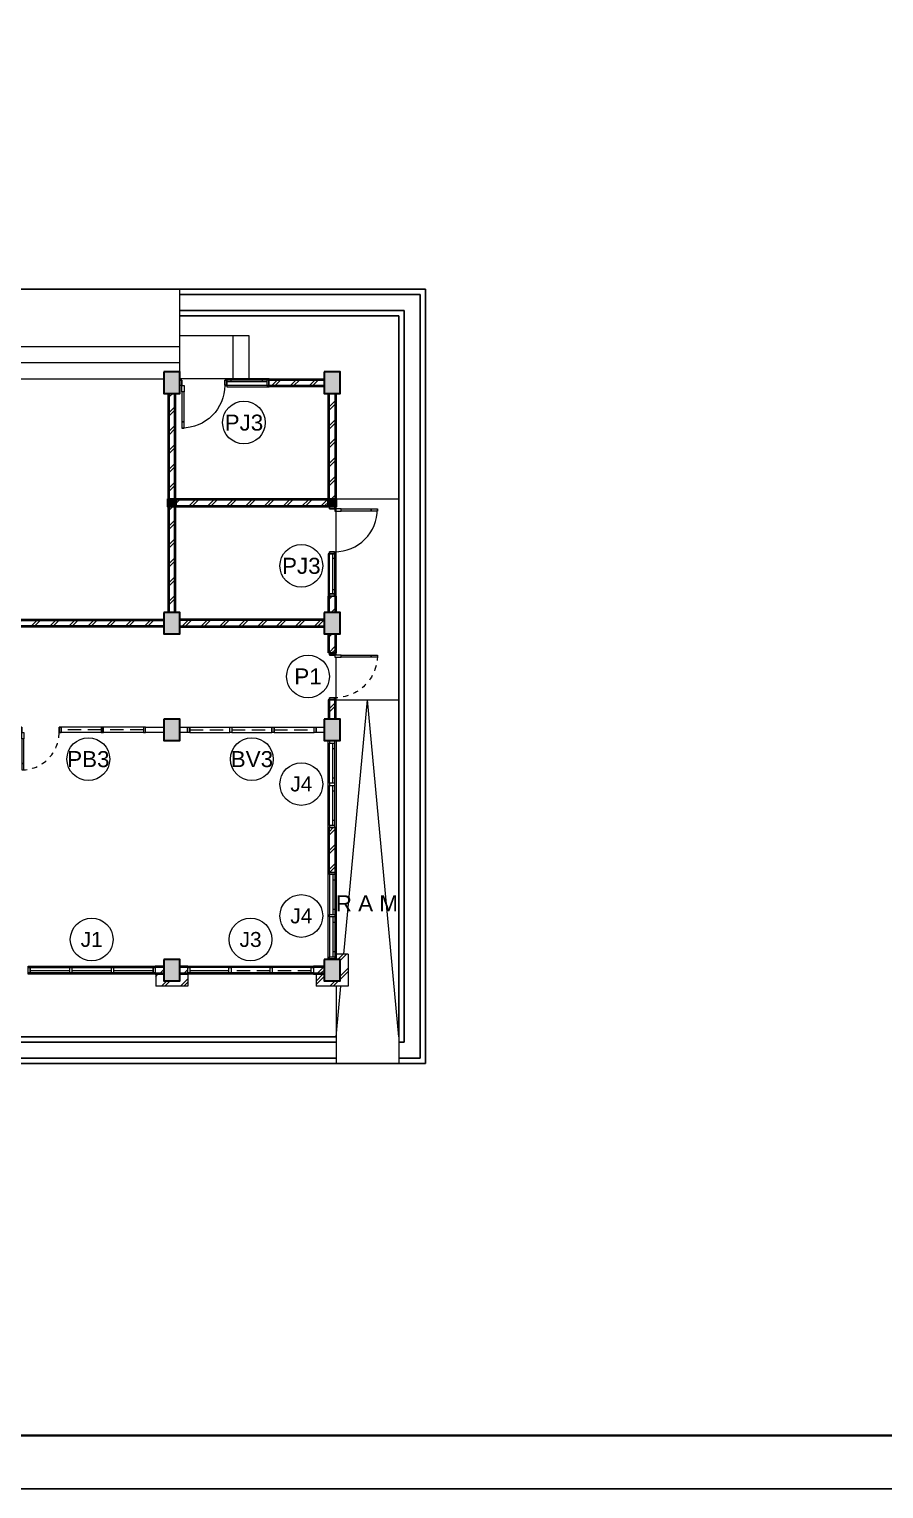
# Model space of a CAD drawing. Header units: millimetres. Extents: x -11 to 1625, y -267 to 180.
# Drawn here: x 1020.27 to 1036.27, y 8 to 35.33 of the extents above; entities that cross this region are included whole.
import ezdxf
from ezdxf.enums import TextEntityAlignment as Align

# ---------------------------------------------------------------- set-up
doc = ezdxf.new("R2010")
doc.units = ezdxf.units.MM
doc.linetypes.add('HIDDEN', pattern=[0.375, 0.25, -0.125])
for name, color, linetype, lineweight in [('ars', 11, 'Continuous', 5), ('dinding', 5, 'Continuous', 15), ('GRS KOP', 1, 'Continuous', 35), ('KOLOM', 1, 'Continuous', 30), ('kop', 7, 'Continuous', 20), ('kus', 63, 'Continuous', 15), ('lan', 7, 'Continuous', 15), ('not', 7, 'Continuous', 20), ('PARTISI', 190, 'Continuous', 9), ('sol kol', 8, 'Continuous', 0)]:
    doc.layers.add(name, color=color, linetype=linetype, lineweight=lineweight)
doc.styles.add('BARU', font='complex.shx')
doc.styles.add('S', font='SIMPLEX', dxfattribs={"width": 1.1})
doc.styles.get("Standard").update_dxf_attribs({"font": 'ARIALUNI.TTF'})
pattern_1 = [(45, (1013.4393, 14.46013), (-0.1767767, 0.1767767), []), (45, (1013.5018, 14.46013), (-0.1767767, 0.1767767), [])]
pattern_2 = [(45, (1012.4393, 14.46013), (-0.1767767, 0.1767767), []), (45, (1012.5018, 14.46013), (-0.1767767, 0.1767767), [])]

# ---------------------------------------------------------------- blocks, each defined once
blk = doc.blocks.new('kop')
at = {"layer": 'GRS KOP'}
blk.add_lwpolyline([(1, 54), (83, 54), (83, 1), (1, 1)], close=True, dxfattribs=at)
at = {"layer": 'kop', "color": 7}
for p, q in [((84, 55), (0, 55)), ((0, 0), (84, 0))]:
    blk.add_line(p, q, dxfattribs=at)
at = {"layer": 'kop', "style": 'BARU', "flags": 4}
for p, height in [((73.8, 5.4), 0.35), ((80.303, 5.382), 0.25), ((73.8, 4.9), 0.35), ((80.303, 4.882), 0.25), ((73.8, 4.4), 0.35), ((80.303, 4.382), 0.25)]:
    blk.add_attdef('-', p, '', height=height, dxfattribs=at)
at = {"layer": 'kop', "flags": 4}
for tag, p in [('AR-00', (78.057, 2.648)), ('00', (81.238, 2.647))]:
    blk.add_attdef(tag, text='', height=0.35, dxfattribs=at).set_placement(p, align=Align.MIDDLE)
blk = doc.blocks.new('KP')
at = {"layer": 'KOLOM'}
blk.add_lwpolyline([(0.075, -0.075), (-0.075, -0.075), (-0.075, 0.075), (0.075, 0.075), (0.075, -0.075)], dxfattribs=at)
blk = doc.blocks.new('K1')
at = {"layer": 'KOLOM'}
blk.add_lwpolyline([(0.2, 0.15), (-0.2, 0.15), (-0.2, -0.15), (0.2, -0.15), (0.2, 0.15)], dxfattribs=at)
blk = doc.blocks.new('P 80')
at = {"linetype": 'HIDDEN', "ltscale": 0.3}
blk.add_lwpolyline([(-0.84, 0.1, -0.414214), (-0.04, 0.9, -1.303225)], format="xyb", dxfattribs=at)
for points in [[(-0.04, 0.9), (-0.08, 0.9), (-0.08, 0.78), (-0.04, 0.78)], [(-0.04, 0.78), (-0.08, 0.78), (-0.08, 0.22), (-0.04, 0.22)], [(-0.835, 0.06), (-0.84, 0.06), (-0.84, 0.061), (-0.84, 0.1), (-0.88, 0.1), (-0.88, 0), (-0.84, 0), (-0.84, 0.056), (-0.835, 0.058)], [(-0.842, 0.002), (-0.878, 0.002), (-0.878, 0.098), (-0.842, 0.098)], [(-0.04, 0.1), (-0.08, 0.1), (-0.08, 0.22), (-0.04, 0.22)], [(-0.045, 0.06), (-0.04, 0.06), (-0.04, 0.061), (-0.04, 0.1), (0, 0.1), (0, 0), (-0.04, 0), (-0.04, 0.056), (-0.045, 0.058)], [(-0.038, 0.002), (-0.002, 0.002), (-0.002, 0.098), (-0.038, 0.098)]]:
    blk.add_lwpolyline(points, close=True)
blk = doc.blocks.new('P 70')
at = {"linetype": 'HIDDEN', "ltscale": 0.3}
blk.add_lwpolyline([(-0.74, 0.1, -0.414214), (-0.04, 0.8, -1.303225)], format="xyb", dxfattribs=at)
for points in [[(-0.04, 0.8), (-0.08, 0.8), (-0.08, 0.68), (-0.04, 0.68)], [(-0.04, 0.68), (-0.08, 0.68), (-0.08, 0.22), (-0.04, 0.22)], [(-0.735, 0.06), (-0.74, 0.06), (-0.74, 0.061), (-0.74, 0.1), (-0.78, 0.1), (-0.78, 0), (-0.74, 0), (-0.74, 0.056), (-0.735, 0.058)], [(-0.742, 0.002), (-0.778, 0.002), (-0.778, 0.098), (-0.742, 0.098)], [(-0.04, 0.1), (-0.08, 0.1), (-0.08, 0.22), (-0.04, 0.22)], [(-0.045, 0.06), (-0.04, 0.06), (-0.04, 0.061), (-0.04, 0.1), (0, 0.1), (0, 0), (-0.04, 0), (-0.04, 0.056), (-0.045, 0.058)], [(-0.038, 0.002), (-0.002, 0.002), (-0.002, 0.098), (-0.038, 0.098)]]:
    blk.add_lwpolyline(points, close=True)
blk = doc.blocks.new('NOTASI RUANG')
at = {"layer": 'not'}
for height, p in [(0.26, (-0.011, 0.3)), (0.175, (-0.009, -0.017))]:
    blk.add_attdef('RUANG', text='', height=height, dxfattribs=at).set_placement(p, align=Align.MIDDLE_CENTER)
blk = doc.blocks.new('NAV')
blk.add_circle((0, -0.4), 0.4)
at = {"style": 'S', "width": 0.75, "flags": 4}
blk.add_attdef('AV', text='', height=0.3, dxfattribs=at).set_placement((0, -0.4), align=Align.MIDDLE)

msp = doc.modelspace()

# ---------------------------------------------------------------- hatches: boundary and pattern name
at = {"layer": 'ars'}
h = msp.add_hatch(dxfattribs=at)
h.set_pattern_fill('TEMBOK', color=256, scale=0.25)
h.set_pattern_definition(pattern_1)
h.paths.add_polyline_path([(1025.7893097, 28.6601267), (1024.7593097, 28.6601267), (1024.7593097, 28.7601267), (1025.7893097, 28.7601267)])
h = msp.add_hatch(dxfattribs=at)
h.set_pattern_fill('TEMBOK', color=256, scale=0.25)
h.set_pattern_definition(pattern_1)
h.paths.add_polyline_path([(1022.9893097, 24.4101267), (1022.9893097, 28.5101267), (1022.8893097, 28.5101267), (1022.8893097, 24.4101267)])
h = msp.add_hatch(dxfattribs=at)
h.set_pattern_fill('TEMBOK', color=256, scale=0.25)
h.set_pattern_definition(pattern_2)
h.paths.add_polyline_path([(1025.9893097, 28.5101267), (1025.9893097, 26.5351267), (1025.8893097, 26.5351267), (1025.8893097, 28.5101267)])
h = msp.add_hatch(dxfattribs=at)
h.set_pattern_fill('TEMBOK', color=256, scale=0.25)
h.set_pattern_definition(pattern_1)
h.paths.add_polyline_path([(1025.8643097, 26.5101267), (1023.0143097, 26.5101267), (1023.0143097, 26.4101267), (1025.8643097, 26.4101267)])
h = msp.add_hatch(dxfattribs=at)
h.set_pattern_fill('TEMBOK', color=256, scale=0.25)
h.set_pattern_definition(pattern_2)
h.paths.add_polyline_path([(1025.9893097, 24.7151267), (1025.9893097, 24.4101267), (1025.8893097, 24.4101267), (1025.8893097, 24.7151267)])
h = msp.add_hatch(dxfattribs=at)
h.set_pattern_fill('TEMBOK', color=256, scale=0.25)
h.set_pattern_definition(pattern_1)
h.paths.add_polyline_path([(1022.7893097, 24.1601267), (1020.0893097, 24.1601267), (1020.0893097, 24.2601267), (1022.7893097, 24.2601267)])
h = msp.add_hatch(dxfattribs=at)
h.set_pattern_fill('TEMBOK', color=256, scale=0.25)
h.set_pattern_definition(pattern_1)
h.paths.add_polyline_path([(1025.7893097, 24.2601267), (1023.0893097, 24.2601267), (1023.0893097, 24.1601267), (1025.7893097, 24.1601267)])
h = msp.add_hatch(dxfattribs=at)
h.set_pattern_fill('TEMBOK', color=256, scale=0.25)
h.set_pattern_definition(pattern_2)
h.paths.add_polyline_path([(1025.8893097, 23.6501267), (1025.8893097, 24.0101267), (1025.9893097, 24.0101267), (1025.9893097, 23.6501267)])
h = msp.add_hatch(dxfattribs=at)
h.set_pattern_fill('TEMBOK', color=256, scale=0.25)
h.set_pattern_definition(pattern_2)
h.paths.add_polyline_path([(1025.8893097, 22.7701267), (1025.8893097, 22.4101267), (1025.9893097, 22.4101267), (1025.9893097, 22.7701267)])
h = msp.add_hatch(dxfattribs=at)
h.set_pattern_fill('TEMBOK', color=256, scale=0.25)
h.set_pattern_definition([(45, (1023.4393, 16.09013), (-0.176777, 0.176777), []), (45, (1023.5018, 16.09013), (-0.176777, 0.176777), [])])
h.paths.add_polyline_path([(1025.9893097, 20.3801267), (1025.9893097, 19.5401267), (1025.8893097, 19.5401267), (1025.8893097, 20.3801267)])
h = msp.add_hatch(dxfattribs=at)
h.set_pattern_fill('TEMBOK', color=256, scale=0.25)
h.set_pattern_definition([(45, (731.21416, -51), (-0.1767767, 0.1767767), []), (45, (731.27666, -51), (-0.1767767, 0.1767767), [])])
h.paths.add_polyline_path([(1026.0893097, 17.5101267), (1025.7893097, 17.5101267), (1025.7893097, 17.6351267), (1025.6393097, 17.6351267), (1025.6393097, 17.4101267), (1026.2393097, 17.4101267), (1026.2393097, 18.0101267), (1026.0143097, 18.0101267), (1026.0143097, 17.9101267), (1026.0893097, 17.9101267)])
h = msp.add_hatch(dxfattribs=at)
h.set_pattern_fill('TEMBOK', color=256, scale=0.25)
h.set_pattern_definition([(45, (1018.37137, 16.13513), (-0.176777, 0.176777), []), (45, (1018.43387, 16.13513), (-0.176777, 0.176777), [])])
h.paths.add_polyline_path([(1022.7893097, 17.7601267), (1022.6393097, 17.7601267), (1022.6393097, 17.6601267), (1022.7893097, 17.6601267)])
h = msp.add_hatch(dxfattribs=at)
h.set_pattern_fill('TEMBOK', color=256, scale=0.25)
h.set_pattern_definition([(45, (748.21416, -51), (-0.1767767, 0.1767767), []), (45, (748.27666, -51), (-0.1767767, 0.1767767), [])])
h.paths.add_polyline_path([(1022.7893097, 17.5101267), (1022.7893097, 17.6351267), (1022.6393097, 17.6351267), (1022.6393097, 17.4101267), (1023.2393097, 17.4101267), (1023.2393097, 17.6351267), (1023.0893097, 17.6351267), (1023.0893097, 17.5101267)])
h = msp.add_hatch(dxfattribs=at)
h.set_pattern_fill('TEMBOK', color=256, scale=0.25)
h.set_pattern_definition([(45, (1018.82137, 16.13513), (-0.176777, 0.176777), []), (45, (1018.88387, 16.13513), (-0.176777, 0.176777), [])])
h.paths.add_polyline_path([(1023.2393097, 17.7601267), (1023.0893097, 17.7601267), (1023.0893097, 17.6601267), (1023.2393097, 17.6601267)])
h = msp.add_hatch(dxfattribs=at)
h.set_pattern_fill('TEMBOK', color=256, scale=0.25)
h.set_pattern_definition([(45, (1021.32137, 16.13513), (-0.176777, 0.176777), []), (45, (1021.38387, 16.13513), (-0.176777, 0.176777), [])])
h.paths.add_polyline_path([(1025.7893097, 17.7601267), (1025.5893097, 17.7601267), (1025.5893097, 17.6601267), (1025.7893097, 17.6601267)])
at = {"layer": 'sol kol'}
for points in [[(1022.7893097, 28.9101267), (1022.7893097, 28.5101267), (1023.0893097, 28.5101267), (1023.0893097, 28.9101267)], [(1025.7893097, 28.9101267), (1025.7893097, 28.5101267), (1026.0893097, 28.5101267), (1026.0893097, 28.9101267)], [(1022.8643097, 26.5351267), (1023.0143097, 26.5351267), (1023.0143097, 26.3851267), (1022.8643097, 26.3851267)], [(1025.8643097, 26.5351267), (1026.0143097, 26.5351267), (1026.0143097, 26.3851267), (1025.8643097, 26.3851267)], [(1022.7893097, 24.4101267), (1022.7893097, 24.0101267), (1023.0893097, 24.0101267), (1023.0893097, 24.4101267)], [(1025.7893097, 24.4101267), (1025.7893097, 24.0101267), (1026.0893097, 24.0101267), (1026.0893097, 24.4101267)], [(1022.7893097, 22.4101267), (1022.7893097, 22.0101267), (1023.0893097, 22.0101267), (1023.0893097, 22.4101267)], [(1025.7893097, 22.4101267), (1025.7893097, 22.0101267), (1026.0893097, 22.0101267), (1026.0893097, 22.4101267)], [(1022.7893097, 17.9101267), (1022.7893097, 17.5101267), (1023.0893097, 17.5101267), (1023.0893097, 17.9101267)], [(1025.7893097, 17.9101267), (1025.7893097, 17.5101267), (1026.0893097, 17.5101267), (1026.0893097, 17.9101267)]]:
    msp.add_hatch(color=256, dxfattribs=at).paths.add_polyline_path(points)

# ---------------------------------------------------------------- linework, layer by layer
for p, q in [((1001.1893097, 30.4601267), (1027.6893097, 30.4601267)), ((1023.0893097, 30.3601267), (1027.5893097, 30.3601267)), ((1027.5893097, 30.3601267), (1027.5893097, 16.0601267)), ((1027.6893097, 30.4601267), (1027.6893097, 15.9601267)), ((1023.0893097, 30.0601267), (1027.2893097, 30.0601267)), ((1023.0893097, 29.9601267), (1027.1893097, 29.9601267)), ((1027.1893097, 29.9601267), (1027.1893097, 16.4601267)), ((1027.2893097, 30.0601267), (1027.2893097, 16.3601267)), ((1026.0143097, 16.4601267), (1017.1893097, 16.4601267)), ((1026.0143097, 16.3601267), (1017.2893097, 16.3601267)), ((1027.2893097, 16.3601267), (1027.1893097, 16.3601267)), ((1026.0143097, 16.0601267), (1017.5893097, 16.0601267)), ((1027.6893097, 15.9601267), (1017.6893097, 15.9601267)), ((1027.5893097, 16.0601267), (1027.1893097, 16.0601267))]:
    msp.add_line(p, q)
at = {"layer": 'ars'}
for points in [[(1025.7893097, 28.6601267), (1024.7593097, 28.6601267), (1024.7593097, 28.7601267), (1025.7893097, 28.7601267)], [(1022.9893097, 24.4101267), (1022.9893097, 28.5101267), (1022.8893097, 28.5101267), (1022.8893097, 24.4101267)], [(1025.9893097, 28.5101267), (1025.9893097, 26.5351267), (1025.8893097, 26.5351267), (1025.8893097, 28.5101267)], [(1025.8643097, 26.5101267), (1023.0143097, 26.5101267), (1023.0143097, 26.4101267), (1025.8643097, 26.4101267)], [(1025.9893097, 24.7151267), (1025.9893097, 24.4101267), (1025.8893097, 24.4101267), (1025.8893097, 24.7151267)], [(1022.7893097, 24.1601267), (1020.0893097, 24.1601267), (1020.0893097, 24.2601267), (1022.7893097, 24.2601267)], [(1025.7893097, 24.2601267), (1023.0893097, 24.2601267), (1023.0893097, 24.1601267), (1025.7893097, 24.1601267)], [(1025.8893097, 23.6501267), (1025.8893097, 24.0101267), (1025.9893097, 24.0101267), (1025.9893097, 23.6501267)], [(1025.8893097, 22.7701267), (1025.8893097, 22.4101267), (1025.9893097, 22.4101267), (1025.9893097, 22.7701267)], [(1025.9893097, 20.3801267), (1025.9893097, 19.5401267), (1025.8893097, 19.5401267), (1025.8893097, 20.3801267)], [(1022.7893097, 17.7601267), (1022.6293097, 17.7601267), (1022.6293097, 17.6601267), (1022.7893097, 17.6601267)], [(1023.2393097, 17.7601267), (1023.0893097, 17.7601267), (1023.0893097, 17.6601267), (1023.2393097, 17.6601267)], [(1025.7893097, 17.7601267), (1025.5893097, 17.7601267), (1025.5893097, 17.6601267), (1025.7893097, 17.6601267)]]:
    msp.add_lwpolyline(points, close=True, dxfattribs=at)
at = {"layer": 'dinding'}
for points in [[(1025.7893097, 28.6351267), (1024.7593097, 28.6351267), (1024.7593097, 28.7851267), (1025.7893097, 28.7851267)], [(1023.0143097, 24.4101267), (1023.0143097, 28.5101267), (1022.8643097, 28.5101267), (1022.8643097, 24.4101267)], [(1026.0143097, 28.5101267), (1026.0143097, 26.5351267), (1025.8643097, 26.5351267), (1025.8643097, 28.5101267)], [(1025.8643097, 26.5351267), (1023.0143097, 26.5351267), (1023.0143097, 26.3851267), (1025.8643097, 26.3851267)], [(1026.0143097, 24.7151267), (1026.0143097, 24.4101267), (1025.8643097, 24.4101267), (1025.8643097, 24.7151267)], [(1022.7893097, 24.1351267), (1020.0893097, 24.1351267), (1020.0893097, 24.2851267), (1022.7893097, 24.2851267)], [(1025.7893097, 24.2851267), (1023.0893097, 24.2851267), (1023.0893097, 24.1351267), (1025.7893097, 24.1351267)], [(1025.8643097, 23.6501267), (1025.8643097, 24.0101267), (1026.0143097, 24.0101267), (1026.0143097, 23.6501267)], [(1025.8643097, 22.7701267), (1025.8643097, 22.4101267), (1026.0143097, 22.4101267), (1026.0143097, 22.7701267)], [(1026.0143097, 20.3801267), (1026.0143097, 19.5401267), (1025.8643097, 19.5401267), (1025.8643097, 20.3801267)], [(1022.7893097, 17.7851267), (1022.6293097, 17.7851267), (1022.6293097, 17.6351267), (1022.7893097, 17.6351267)], [(1023.2393097, 17.7851267), (1023.0893097, 17.7851267), (1023.0893097, 17.6351267), (1023.2393097, 17.6351267)], [(1025.7893097, 17.7851267), (1025.5893097, 17.7851267), (1025.5893097, 17.6351267), (1025.7893097, 17.6351267)]]:
    msp.add_lwpolyline(points, close=True, dxfattribs=at)
at = {"layer": 'kus'}
for p, q in [((1024.7193097, 28.7601267), (1023.9693097, 28.7601267)), ((1024.7193097, 28.7251267), (1023.9693097, 28.7251267)), ((1024.0493097, 28.7251267), (1024.0493097, 28.7601267)), ((1024.6393097, 28.7251267), (1024.6393097, 28.7601267)), ((1024.7193097, 28.6601267), (1023.9693097, 28.6601267)), ((1025.8893097, 24.7551267), (1025.8893097, 25.5051267)), ((1025.9543097, 24.7551267), (1025.9543097, 25.5051267)), ((1025.9543097, 25.4251267), (1025.9893097, 25.4251267)), ((1025.9893097, 24.7551267), (1025.9893097, 25.5051267)), ((1025.9543097, 24.8351267), (1025.9893097, 24.8351267)), ((1021.6193097, 22.2601267), (1020.8693097, 22.2601267)), ((1021.6193097, 22.1601267), (1020.8693097, 22.1601267)), ((1022.4093097, 22.2601267), (1021.6593097, 22.2601267)), ((1022.4093097, 22.1601267), (1021.6593097, 22.1601267)), ((1023.2743097, 22.2601267), (1024.0243097, 22.2601267)), ((1023.2743097, 22.1601267), (1024.0243097, 22.1601267)), ((1024.0643097, 22.2601267), (1024.8143097, 22.2601267)), ((1024.0643097, 22.1601267), (1024.8143097, 22.1601267)), ((1024.8543097, 22.2601267), (1025.6043097, 22.2601267)), ((1024.8543097, 22.1601267), (1025.6043097, 22.1601267)), ((1025.8893097, 21.2101267), (1025.8893097, 21.9601267)), ((1025.9543097, 21.2101267), (1025.9543097, 21.9601267)), ((1025.9893097, 21.2101267), (1025.9893097, 21.9601267)), ((1025.9543097, 21.8601267), (1025.9893097, 21.8601267)), ((1025.8893097, 20.4201267), (1025.8893097, 21.1701267)), ((1025.9543097, 21.3101267), (1025.9893097, 21.3101267)), ((1025.9543097, 20.4201267), (1025.9543097, 21.1701267)), ((1025.9543097, 21.0701267), (1025.9893097, 21.0701267)), ((1025.9893097, 20.4201267), (1025.9893097, 21.1701267)), ((1025.9543097, 20.5201267), (1025.9893097, 20.5201267)), ((1025.8893097, 19.5001267), (1025.8893097, 18.7501267)), ((1025.9543097, 19.5001267), (1025.9543097, 18.7501267)), ((1025.9893097, 19.5001267), (1025.9893097, 18.7501267)), ((1025.9543097, 19.4001267), (1025.9893097, 19.4001267)), ((1025.8893097, 18.7101267), (1025.8893097, 17.9601267)), ((1025.9543097, 18.8501267), (1025.9893097, 18.8501267)), ((1025.9543097, 18.7101267), (1025.9543097, 17.9601267)), ((1025.9543097, 18.6101267), (1025.9893097, 18.6101267)), ((1025.9893097, 18.7101267), (1025.9893097, 17.9601267)), ((1025.9543097, 18.0601267), (1025.9893097, 18.0601267)), ((1021.0293097, 17.6951267), (1020.2893097, 17.6951267)), ((1021.8093097, 17.6951267), (1021.0693097, 17.6951267)), ((1022.5893097, 17.6951267), (1021.8493097, 17.6951267)), ((1024.0093097, 17.7601267), (1023.2793097, 17.7601267)), ((1024.0093097, 17.6951267), (1023.2793097, 17.6951267)), ((1024.0093097, 17.6601267), (1023.2793097, 17.6601267)), ((1024.7793097, 17.7601267), (1024.0493097, 17.7601267)), ((1024.7793097, 17.6601267), (1024.0493097, 17.6601267)), ((1025.5493097, 17.7601267), (1024.8193097, 17.7601267)), ((1025.5493097, 17.6601267), (1024.8193097, 17.6601267))]:
    msp.add_line(p, q, dxfattribs=at)
at = {"layer": 'kus', "linetype": 'HIDDEN'}
for p, q in [((1021.6193097, 22.2101267), (1020.8693097, 22.2101267)), ((1022.4093097, 22.2101267), (1021.6593097, 22.2101267)), ((1023.2743097, 22.2101267), (1024.0243097, 22.2101267)), ((1024.0643097, 22.2101267), (1024.8143097, 22.2101267)), ((1024.8543097, 22.2101267), (1025.6043097, 22.2101267)), ((1024.7793097, 17.6951267), (1024.0493097, 17.6951267)), ((1025.5493097, 17.6951267), (1024.8193097, 17.6951267))]:
    msp.add_line(p, q, dxfattribs=at)
at = {"layer": 'kus'}
for points in [[(1023.134198, 28.7001267), (1023.1293097, 28.7001267), (1023.1293097, 28.6986744), (1023.1293097, 28.6601267), (1023.0893097, 28.6601267), (1023.0893097, 28.7601267), (1023.1293097, 28.7601267), (1023.1293097, 28.7036327), (1023.134198, 28.7018739)], [(1023.1273097, 28.7581267), (1023.0913097, 28.7581267), (1023.0913097, 28.6621267), (1023.1273097, 28.6621267)], [(1023.9244214, 28.7001267), (1023.9293097, 28.7001267), (1023.9293097, 28.6986744), (1023.9293097, 28.6601267), (1023.9693097, 28.6601267), (1023.9693097, 28.7601267), (1023.9293097, 28.7601267), (1023.9293097, 28.7036327), (1023.9244214, 28.7018739)], [(1023.9313097, 28.7581267), (1023.9673097, 28.7581267), (1023.9673097, 28.6621267), (1023.9313097, 28.6621267)], [(1024.7593097, 28.6601267), (1024.7593097, 28.7601267), (1024.7193097, 28.7601267), (1024.7193097, 28.6601267)], [(1024.7573097, 28.6621267), (1024.7573097, 28.7581267), (1024.7213097, 28.7581267), (1024.7213097, 28.6621267)], [(1023.1293097, 28.6601267), (1023.1693097, 28.6601267), (1023.1693097, 28.5401267), (1023.1293097, 28.5401267)], [(1023.1293097, 27.9801267), (1023.1693097, 27.9801267), (1023.1693097, 28.5401267), (1023.1293097, 28.5401267)], [(1023.1293097, 27.8601267), (1023.1693097, 27.8601267), (1023.1693097, 27.9801267), (1023.1293097, 27.9801267)], [(1025.9493097, 26.3402384), (1025.9493097, 26.3451267), (1025.950762, 26.3451267), (1025.9893097, 26.3451267), (1025.9893097, 26.3851267), (1025.8893097, 26.3851267), (1025.8893097, 26.3451267), (1025.9458037, 26.3451267), (1025.9475625, 26.3402384)], [(1025.8913097, 26.3471267), (1025.8913097, 26.3831267), (1025.9873097, 26.3831267), (1025.9873097, 26.3471267)], [(1025.9893097, 26.3451267), (1025.9893097, 26.3051267), (1026.1093097, 26.3051267), (1026.1093097, 26.3451267)], [(1026.6693097, 26.3451267), (1026.6693097, 26.3051267), (1026.1093097, 26.3051267), (1026.1093097, 26.3451267)], [(1026.7893097, 26.3451267), (1026.7893097, 26.3051267), (1026.6693097, 26.3051267), (1026.6693097, 26.3451267)], [(1025.9493097, 25.550015), (1025.9493097, 25.5451267), (1025.950762, 25.5451267), (1025.9893097, 25.5451267), (1025.9893097, 25.5051267), (1025.8893097, 25.5051267), (1025.8893097, 25.5451267), (1025.9458037, 25.5451267), (1025.9475625, 25.550015)], [(1025.8913097, 25.5431267), (1025.8913097, 25.5071267), (1025.9873097, 25.5071267), (1025.9873097, 25.5431267)], [(1025.8893097, 24.7151267), (1025.9893097, 24.7151267), (1025.9893097, 24.7551267), (1025.8893097, 24.7551267)], [(1025.8913097, 24.7171267), (1025.9873097, 24.7171267), (1025.9873097, 24.7531267), (1025.8913097, 24.7531267)], [(1021.6193097, 22.1601267), (1021.6593097, 22.1601267), (1021.6593097, 22.2601267), (1021.6193097, 22.2601267)], [(1021.6213097, 22.1621267), (1021.6573097, 22.1621267), (1021.6573097, 22.2581267), (1021.6213097, 22.2581267)], [(1022.4093097, 22.1601267), (1022.4493097, 22.1601267), (1022.4493097, 22.2601267), (1022.4093097, 22.2601267)], [(1022.4113097, 22.1621267), (1022.4473097, 22.1621267), (1022.4473097, 22.2581267), (1022.4113097, 22.2581267)], [(1023.2743097, 22.1601267), (1023.2343097, 22.1601267), (1023.2343097, 22.2601267), (1023.2743097, 22.2601267)], [(1023.2723097, 22.1621267), (1023.2363097, 22.1621267), (1023.2363097, 22.2581267), (1023.2723097, 22.2581267)], [(1024.0643097, 22.1601267), (1024.0243097, 22.1601267), (1024.0243097, 22.2601267), (1024.0643097, 22.2601267)], [(1024.0623097, 22.1621267), (1024.0263097, 22.1621267), (1024.0263097, 22.2581267), (1024.0623097, 22.2581267)], [(1024.8543097, 22.1601267), (1024.8143097, 22.1601267), (1024.8143097, 22.2601267), (1024.8543097, 22.2601267)], [(1024.8523097, 22.1621267), (1024.8163097, 22.1621267), (1024.8163097, 22.2581267), (1024.8523097, 22.2581267)], [(1025.6443097, 22.1601267), (1025.6043097, 22.1601267), (1025.6043097, 22.2601267), (1025.6443097, 22.2601267)], [(1025.6423097, 22.1621267), (1025.6063097, 22.1621267), (1025.6063097, 22.2581267), (1025.6423097, 22.2581267)], [(1025.9893097, 21.9601267), (1025.9893097, 22.0001267), (1025.8893097, 22.0001267), (1025.8893097, 21.9601267)], [(1025.9893097, 21.1701267), (1025.9893097, 21.2101267), (1025.8893097, 21.2101267), (1025.8893097, 21.1701267)], [(1025.9893097, 20.3801267), (1025.9893097, 20.4201267), (1025.8893097, 20.4201267), (1025.8893097, 20.3801267)], [(1025.9893097, 19.5401267), (1025.9893097, 19.5001267), (1025.8893097, 19.5001267), (1025.8893097, 19.5401267)], [(1025.9893097, 18.7501267), (1025.9893097, 18.7101267), (1025.8893097, 18.7101267), (1025.8893097, 18.7501267)], [(1025.9893097, 17.9601267), (1025.9893097, 17.9201267), (1025.8893097, 17.9201267), (1025.8893097, 17.9601267)], [(1020.2893097, 17.6601267), (1020.2493097, 17.6601267), (1020.2493097, 17.7601267), (1020.2893097, 17.7601267)], [(1020.2893097, 17.7601267), (1022.5893097, 17.7601267), (1022.5893097, 17.6601267), (1020.2893097, 17.6601267)], [(1021.0693097, 17.6601267), (1021.0293097, 17.6601267), (1021.0293097, 17.7601267), (1021.0693097, 17.7601267)], [(1021.8493097, 17.6601267), (1021.8093097, 17.6601267), (1021.8093097, 17.7601267), (1021.8493097, 17.7601267)], [(1022.6293097, 17.6601267), (1022.5893097, 17.6601267), (1022.5893097, 17.7601267), (1022.6293097, 17.7601267)], [(1023.2793097, 17.6601267), (1023.2393097, 17.6601267), (1023.2393097, 17.7601267), (1023.2793097, 17.7601267)], [(1024.0493097, 17.6601267), (1024.0093097, 17.6601267), (1024.0093097, 17.7601267), (1024.0493097, 17.7601267)], [(1024.8193097, 17.6601267), (1024.7793097, 17.6601267), (1024.7793097, 17.7601267), (1024.8193097, 17.7601267)], [(1025.5893097, 17.6601267), (1025.5493097, 17.6601267), (1025.5493097, 17.7601267), (1025.5893097, 17.7601267)]]:
    msp.add_lwpolyline(points, close=True, dxfattribs=at)
for points in [[(1023.9293097, 28.6601267, -0.4142135624), (1023.1293097, 27.8601267, -1.3032253728)], [(1025.9893097, 25.5451267, 0.4142135624), (1026.7893097, 26.3451267, 1.3032253728)]]:
    msp.add_lwpolyline(points, format="xyb", dxfattribs=at)
at = {"layer": 'lan'}
for p, q in [((1023.0893097, 29.6851267), (1023.0893097, 30.4601267)), ((1023.0893097, 28.9101267), (1023.0893097, 29.6851267)), ((1024.3893097, 29.5851267), (1023.0893097, 29.5851267)), ((1024.0893097, 28.7851267), (1024.0893097, 29.5851267)), ((1024.3893097, 28.7851267), (1024.3893097, 29.5851267)), ((1020.0893097, 29.3851267), (1023.0893097, 29.3851267)), ((1020.0893097, 29.0851267), (1023.0893097, 29.0851267)), ((1020.0893097, 28.7851267), (1022.7893097, 28.7851267)), ((1023.9693097, 28.7851267), (1023.0893097, 28.7851267)), ((1026.0143097, 26.5351267), (1027.1893097, 26.5351267)), ((1026.0143097, 25.5051267), (1026.0143097, 26.3851267)), ((1026.0143097, 23.6101267), (1026.0143097, 23.6501267)), ((1026.0143097, 22.7701267), (1026.0143097, 23.5701267)), ((1026.0143097, 22.7701267), (1027.1893097, 22.7701267)), ((1026.1586243, 18.0101267), (1026.6018097, 22.7701267)), ((1027.1893097, 16.4601267), (1026.6018097, 22.7701267)), ((1026.2393097, 18.0101267), (1026.0143097, 18.0101267)), ((1026.2393097, 18.0101267), (1026.2393097, 17.4101267)), ((1022.6393097, 17.6351267), (1022.6393097, 17.4101267)), ((1023.2393097, 17.6351267), (1023.2393097, 17.4101267)), ((1025.6393097, 17.6351267), (1025.6393097, 17.4101267)), ((1023.2393097, 17.4101267), (1022.6393097, 17.4101267)), ((1026.2393097, 17.4101267), (1025.6393097, 17.4101267)), ((1026.0143097, 16.4601267), (1026.1027606, 17.4101267)), ((1026.0143097, 17.4101267), (1026.0143097, 15.9601267)), ((1027.1893097, 16.4601267), (1027.1893097, 15.9601267))]:
    msp.add_line(p, q, dxfattribs=at)
for points in [[(1024.7593097, 28.7851267), (1023.9693097, 28.7851267), (1023.9693097, 28.6351267), (1024.7593097, 28.6351267)], [(1026.0143097, 24.7151267), (1026.0143097, 25.5051267), (1025.8643097, 25.5051267), (1025.8643097, 24.7151267)], [(1026.0143097, 22.0101267), (1026.0143097, 20.3801267), (1025.8643097, 20.3801267), (1025.8643097, 22.0101267)], [(1026.0143097, 19.5401267), (1026.0143097, 17.9101267), (1025.8643097, 17.9101267), (1025.8643097, 19.5401267)], [(1020.2493097, 17.7851267), (1022.6293097, 17.7851267), (1022.6293097, 17.6351267), (1020.2493097, 17.6351267)], [(1023.2393097, 17.7851267), (1025.5893097, 17.7851267), (1025.5893097, 17.6351267), (1023.2393097, 17.6351267)]]:
    msp.add_lwpolyline(points, close=True, dxfattribs=at)
at = {"layer": 'PARTISI'}
for points in [[(1022.4493097, 22.2601267), (1022.7893097, 22.2601267), (1022.7893097, 22.1601267), (1022.4493097, 22.1601267)], [(1023.0893097, 22.2601267), (1023.2343097, 22.2601267), (1023.2343097, 22.1601267), (1023.0893097, 22.1601267)], [(1025.6443097, 22.2601267), (1025.7893097, 22.2601267), (1025.7893097, 22.1601267), (1025.6443097, 22.1601267)]]:
    msp.add_lwpolyline(points, close=True, dxfattribs=at)

# ---------------------------------------------------------------- block references
ref = msp.add_blockref('NOTASI RUANG', (1026.5980761, 18.7725442), dxfattribs=dict(xscale=0.6323962268195373, yscale=0.6323962268195373, zscale=0.6323962268195373))
ref.add_attrib('RUANG', 'R A M', dxfattribs={"layer": 'not', "height": 0.3}).set_placement((1026.5910103, 18.9621286), align=Align.MIDDLE_CENTER)
at = {"layer": 'KOLOM'}
for name, p, rotation in [('K1', (1022.9393097, 28.7101267), 90), ('K1', (1025.9393097, 28.7101267), 90), ('KP', (1022.9393097, 26.4601267), 180), ('KP', (1025.9393097, 26.4601267), 180), ('K1', (1022.9393097, 24.2101267), 90), ('K1', (1025.9393097, 24.2101267), 90), ('K1', (1022.9393097, 22.2101267), 90), ('K1', (1025.9393097, 22.2101267), 90), ('K1', (1022.9393097, 17.7101267), 90), ('K1', (1025.9393097, 17.7101267), 90)]:
    msp.add_blockref(name, p, dxfattribs=dict(at, rotation=rotation))
at = {"layer": 'kop'}
for p in [(995.2141622, 8.0000005), (995.2141622, -47)]:
    msp.add_blockref('kop', p, dxfattribs=at)
at = {"layer": 'kus', "xscale": -1, "rotation": 270.0000000130308}
msp.add_blockref('P 80', (1025.8893097, 23.6501267), dxfattribs=at)
at = {"layer": 'kus', "rotation": 180}
msp.add_blockref('P 70', (1020.0893097, 22.2601267), dxfattribs=at)
at = {"layer": 'not'}
ref = msp.add_blockref('NAV', (1024.2899906, 28.3628808), dxfattribs=at)
ref.add_attrib('AV', 'PJ3', dxfattribs={"layer": '0', "height": 0.3, "flags": 4}).set_placement((1024.2899906, 27.9628808), align=Align.MIDDLE)
ref = msp.add_blockref('NAV', (1025.3643097, 25.6811502), dxfattribs=at)
ref.add_attrib('AV', 'PJ3', dxfattribs={"layer": '0', "height": 0.3, "flags": 4}).set_placement((1025.3643097, 25.2811502), align=Align.MIDDLE)
ref = msp.add_blockref('NAV', (1025.4893097, 23.6101267), dxfattribs=at)
ref.add_attrib('AV', 'P1', dxfattribs={"layer": '0', "height": 0.3, "flags": 4}).set_placement((1025.4893097, 23.2101267), align=Align.MIDDLE)
ref = msp.add_blockref('NAV', (1021.3768656, 22.0625641), dxfattribs=at)
ref.add_attrib('AV', 'PB3', dxfattribs={"layer": '0', "height": 0.3, "flags": 4}).set_placement((1021.3768656, 21.6625641), align=Align.MIDDLE)
ref = msp.add_blockref('NAV', (1024.4393097, 22.0625641), dxfattribs=at)
ref.add_attrib('AV', 'BV3', dxfattribs={"layer": '0', "height": 0.3, "flags": 4}).set_placement((1024.4393097, 21.6625641), align=Align.MIDDLE)
ref = msp.add_blockref('NAV', (1025.3643097, 21.5951267), dxfattribs=at)
ref.add_attrib('AV', 'J4', dxfattribs={"layer": '0', "height": 0.28, "flags": 4}).set_placement((1025.3643097, 21.1951267), align=Align.MIDDLE)
ref = msp.add_blockref('NAV', (1025.3643097, 19.1251267), dxfattribs=at)
ref.add_attrib('AV', 'J4', dxfattribs={"layer": '0', "height": 0.28, "flags": 4}).set_placement((1025.3643097, 18.7251267), align=Align.MIDDLE)
ref = msp.add_blockref('NAV', (1021.4393097, 18.6851267), dxfattribs=at)
ref.add_attrib('AV', 'J1', dxfattribs={"layer": '0', "height": 0.28, "flags": 4}).set_placement((1021.4393097, 18.2851267), align=Align.MIDDLE)
ref = msp.add_blockref('NAV', (1024.4143097, 18.6851267), dxfattribs=at)
ref.add_attrib('AV', 'J3', dxfattribs={"layer": '0', "height": 0.28, "flags": 4}).set_placement((1024.4143097, 18.2851267), align=Align.MIDDLE)

doc.saveas('drawing.dxf')
